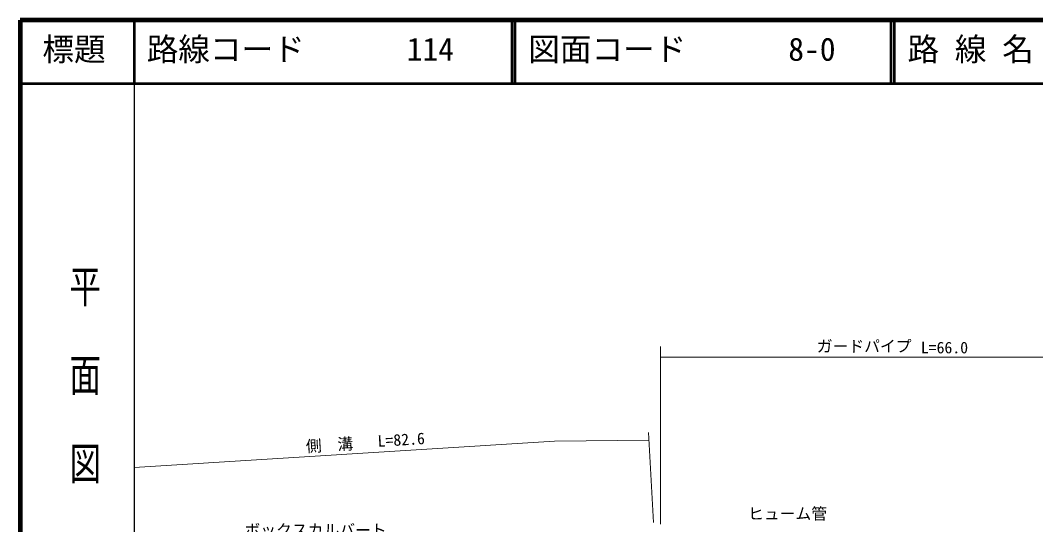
# Model space of a CAD drawing. Units: millimetres, scale not verified. Extents: x 40000 to 680000, y 20000 to 380000.
# Drawn here: x 40000 to 200668, y 300247 to 380000 of the extents above; entities that cross this region are included whole.
import ezdxf
from ezdxf.enums import TextEntityAlignment as Align

# ---------------------------------------------------------------- set-up
doc = ezdxf.new("R2010")
doc.units = ezdxf.units.MM
doc.header["$LTSCALE"] = 1000
for name, color, linetype, lineweight in [('M-STR-HTXT', 7, 'Continuous', 13), ('M-TTL', 2, 'Continuous', 140), ('M-TTL-BAND', 7, 'Continuous', 25), ('M-TTL-LINE', 7, 'Continuous', 50), ('M-TTL-TXT', 7, 'Continuous', 13)]:
    doc.layers.add(name, color=color, linetype=linetype, lineweight=lineweight)
doc.styles.add('@ＭＳ ゴシック', font='')
doc.styles.add('ＭＳ ゴシック', font='')
doc.styles.get('@ＭＳ ゴシック').set_extended_font_data('@MS Gothic')
doc.styles.get('ＭＳ ゴシック').set_extended_font_data('MS Gothic')

msp = doc.modelspace()

# ---------------------------------------------------------------- linework, layer by layer
at = {"layer": 'M-STR-HTXT'}
for p, q in [((141280, 328435), (141280, 300348)), ((141280, 326734), (208873, 326734)), ((124552, 313430), (58000, 309302)), ((139488, 313632), (124552, 313430)), ((139423, 314824), (140196, 300577))]:
    msp.add_line(p, q, dxfattribs=at)
at = {"layer": 'M-TTL'}
for p, q in [((40000, 380000), (40000, 20000)), ((680000, 380000), (40000, 380000))]:
    msp.add_line(p, q, dxfattribs=at)
at = {"layer": 'M-TTL-BAND'}
msp.add_line((58000, 370000), (58000, 20000), dxfattribs=at)
at = {"layer": 'M-TTL-LINE'}
for p, q in [((58000, 380000), (58000, 370000)), ((117750, 380000), (117750, 370000)), ((118250, 380000), (118250, 370000)), ((177750, 380000), (177750, 370000)), ((178250, 380000), (178250, 370000)), ((40000, 370000), (680000, 370000))]:
    msp.add_line(p, q, dxfattribs=at)

# ---------------------------------------------------------------- texts
at = {"layer": 'M-STR-HTXT', "style": 'ＭＳ ゴシック'}
for s, p in [('ガードパイプ', (166028, 327003)), ('L=66.0', (182490, 326790)), ('ヒューム管', (155154, 300526)), ('ボックスカルバート', (75462, 297925))]:
    msp.add_text(s, height=1833, dxfattribs=at).set_placement(p, align=Align.BOTTOM_LEFT)
for s, p in [('側\u3000溝', (85274, 311164)), ('L=82.6', (96625, 311995))]:
    msp.add_text(s, height=1833, rotation=3.55, dxfattribs=at).set_placement(p, align=Align.BOTTOM_LEFT)
at = {"layer": 'M-TTL-BAND', "style": '@ＭＳ ゴシック', "width": 1.4}
msp.add_text('平  面  図', height=3666, rotation=270, dxfattribs=at).set_placement((47277, 341475), align=Align.BOTTOM_LEFT)
at = {"layer": 'M-TTL-TXT', "style": 'ＭＳ ゴシック'}
for s, p in [('標題', (43500, 372500)), ('路線コード', (60000, 372500)), ('路 線 名', (180380, 372500)), ('114', (101142, 372500)), ('図面コード', (120380, 372500)), ('8-0', (161521, 372500))]:
    msp.add_text(s, height=3666, dxfattribs=at).set_placement(p, align=Align.BOTTOM_LEFT)

doc.saveas('drawing.dxf')
